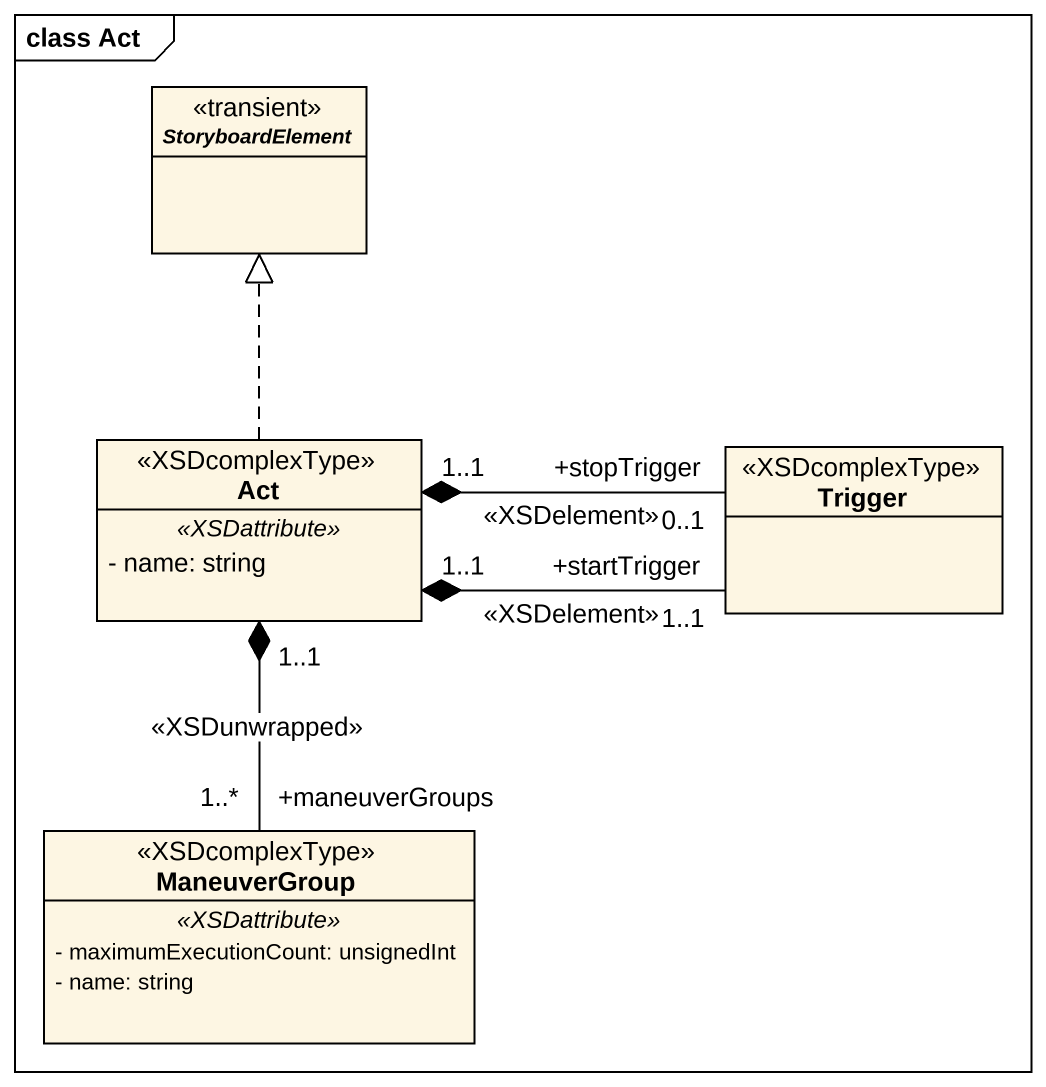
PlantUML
@startuml
mainframe class Act
hide circle
hide empty members
skinparam classAttributeIconSize 0
interface StoryboardElement <<transient>>
class Act <<XSDcomplexType>> {
  .. <<XSDattribute>> ..
  - name: string
}
class Trigger <<XSDcomplexType>>
class ManeuverGroup <<XSDcomplexType>> {
  .. <<XSDattribute>> ..
  - maximumExecutionCount: unsignedInt
  - name: string
}
Act .up.|> StoryboardElement
Act "1..1" *-right- "+stopTrigger\n0..1" Trigger : <<XSDelement>>
Act "1..1" *-right- "+startTrigger\n1..1" Trigger : <<XSDelement>>
Act "1..1" *-- "+maneuverGroups\n1..*" ManeuverGroup : <<XSDunwrapped>>
@enduml
